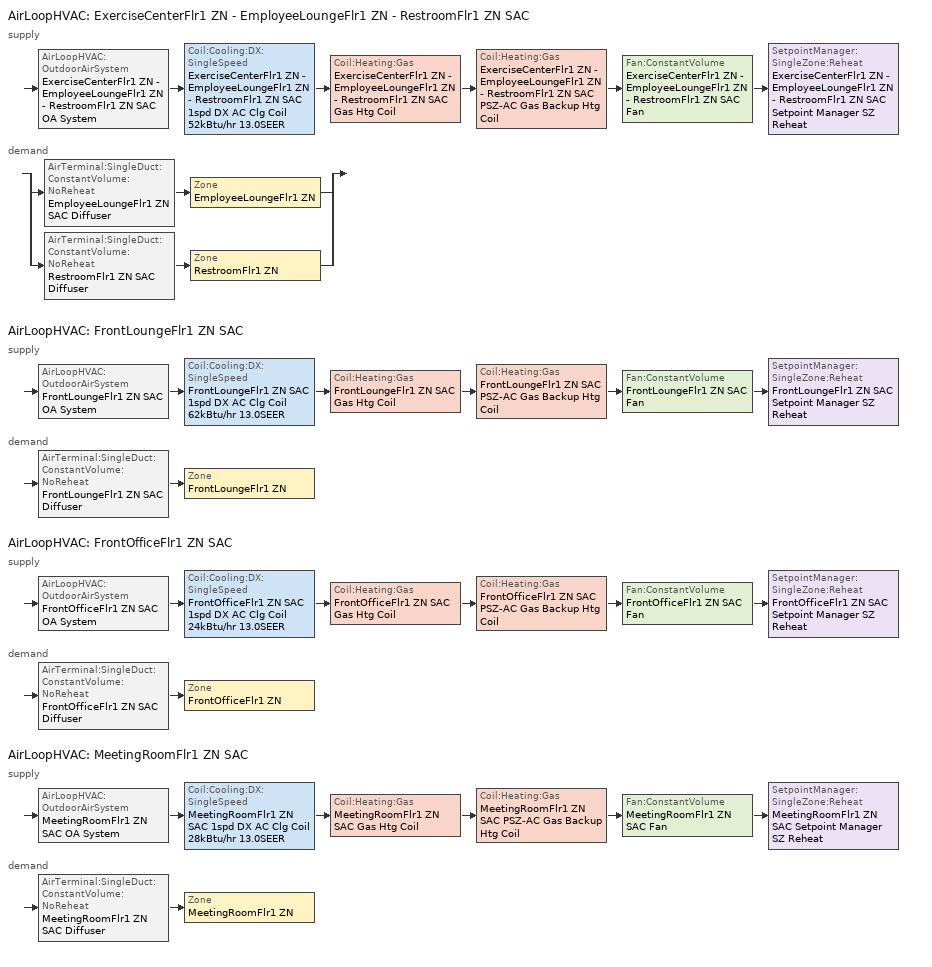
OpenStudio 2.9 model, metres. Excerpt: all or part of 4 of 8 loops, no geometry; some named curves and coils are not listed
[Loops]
AirLoopHVAC 'ExerciseCenterFlr1 ZN - EmployeeLoungeFlr1 ZN - RestroomFlr1 ZN SAC'
 supply: AirLoopHVAC:OutdoorAirSystem 'ExerciseCenterFlr1 ZN - EmployeeLoungeFlr1 ZN - RestroomFlr1 ZN SAC OA System' > Coil:Cooling:DX:SingleSpeed 'ExerciseCenterFlr1 ZN - EmployeeLoungeFlr1 ZN - RestroomFlr1 ZN SAC 1spd DX AC Clg Coil 52kBtu/hr 13.0SEER' > Coil:Heating:Gas 'ExerciseCenterFlr1 ZN - EmployeeLoungeFlr1 ZN - RestroomFlr1 ZN SAC Gas Htg Coil' > Coil:Heating:Gas 'ExerciseCenterFlr1 ZN - EmployeeLoungeFlr1 ZN - RestroomFlr1 ZN SAC PSZ-AC Gas Backup Htg Coil' > Fan:ConstantVolume 'ExerciseCenterFlr1 ZN - EmployeeLoungeFlr1 ZN - RestroomFlr1 ZN SAC Fan' > SetpointManager:SingleZone:Reheat 'ExerciseCenterFlr1 ZN - EmployeeLoungeFlr1 ZN - RestroomFlr1 ZN SAC Setpoint Manager SZ Reheat'
 demand: split
  | AirTerminal:SingleDuct:ConstantVolume:NoReheat 'EmployeeLoungeFlr1 ZN SAC Diffuser' > Zone 'EmployeeLoungeFlr1 ZN'
  | AirTerminal:SingleDuct:ConstantVolume:NoReheat 'RestroomFlr1 ZN SAC Diffuser' > Zone 'RestroomFlr1 ZN'
AirLoopHVAC 'FrontLoungeFlr1 ZN SAC'
 supply: AirLoopHVAC:OutdoorAirSystem 'FrontLoungeFlr1 ZN SAC OA System' > Coil:Cooling:DX:SingleSpeed 'FrontLoungeFlr1 ZN SAC 1spd DX AC Clg Coil 62kBtu/hr 13.0SEER' > Coil:Heating:Gas 'FrontLoungeFlr1 ZN SAC Gas Htg Coil' > Coil:Heating:Gas 'FrontLoungeFlr1 ZN SAC PSZ-AC Gas Backup Htg Coil' > Fan:ConstantVolume 'FrontLoungeFlr1 ZN SAC Fan' > SetpointManager:SingleZone:Reheat 'FrontLoungeFlr1 ZN SAC Setpoint Manager SZ Reheat'
 demand: AirTerminal:SingleDuct:ConstantVolume:NoReheat 'FrontLoungeFlr1 ZN SAC Diffuser' > Zone 'FrontLoungeFlr1 ZN'
AirLoopHVAC 'FrontOfficeFlr1 ZN SAC'
 supply: AirLoopHVAC:OutdoorAirSystem 'FrontOfficeFlr1 ZN SAC OA System' > Coil:Cooling:DX:SingleSpeed 'FrontOfficeFlr1 ZN SAC 1spd DX AC Clg Coil 24kBtu/hr 13.0SEER' > Coil:Heating:Gas 'FrontOfficeFlr1 ZN SAC Gas Htg Coil' > Coil:Heating:Gas 'FrontOfficeFlr1 ZN SAC PSZ-AC Gas Backup Htg Coil' > Fan:ConstantVolume 'FrontOfficeFlr1 ZN SAC Fan' > SetpointManager:SingleZone:Reheat 'FrontOfficeFlr1 ZN SAC Setpoint Manager SZ Reheat'
 demand: AirTerminal:SingleDuct:ConstantVolume:NoReheat 'FrontOfficeFlr1 ZN SAC Diffuser' > Zone 'FrontOfficeFlr1 ZN'
AirLoopHVAC 'MeetingRoomFlr1 ZN SAC'
 supply: AirLoopHVAC:OutdoorAirSystem 'MeetingRoomFlr1 ZN SAC OA System' > Coil:Cooling:DX:SingleSpeed 'MeetingRoomFlr1 ZN SAC 1spd DX AC Clg Coil 28kBtu/hr 13.0SEER' > Coil:Heating:Gas 'MeetingRoomFlr1 ZN SAC Gas Htg Coil' > Coil:Heating:Gas 'MeetingRoomFlr1 ZN SAC PSZ-AC Gas Backup Htg Coil' > Fan:ConstantVolume 'MeetingRoomFlr1 ZN SAC Fan' > SetpointManager:SingleZone:Reheat 'MeetingRoomFlr1 ZN SAC Setpoint Manager SZ Reheat'
 demand: AirTerminal:SingleDuct:ConstantVolume:NoReheat 'MeetingRoomFlr1 ZN SAC Diffuser' > Zone 'MeetingRoomFlr1 ZN'
[Sizing:Zone] Zone Cooling Design Supply Air Temperature Input Method=SupplyAirTemperature; Zone Cooling Design Supply Air Temperature {C}=12.7778; Zone Cooling Design Supply Air Temperature Difference {deltaC}=11.11; Zone Heating Design Supply Air Temperature Input Method=SupplyAirTemperature; Zone Heating Design Supply Air Temperature {C}=50; Zone Heating Design Supply Air Temperature Difference {deltaC}=11.11; Zone Cooling Design Supply Air Humidity Ratio {kg-H2O/kg-air}=0.008; Zone Heating Design Supply Air Humidity Ratio {kg-H2O/kg-air}=0.008; Cooling Design Air Flow Method=DesignDay; Heating Design Air Flow Method=DesignDay; Account for Dedicated Outdoor Air System=No; Dedicated Outdoor Air System Control Strategy=NeutralSupplyAir; Dedicated Outdoor Air Low Setpoint Temperature for Design {C}=autosize; Dedicated Outdoor Air High Setpoint Temperature for Design {C}=autosize
EmployeeLoungeFlr1 ZN; FrontLoungeFlr1 ZN; FrontOfficeFlr1 ZN; MeetingRoomFlr1 ZN; RestroomFlr1 ZN
[Zone equipment]
EmployeeLoungeFlr1 ZN: EmployeeLoungeFlr1 ZN SAC Diffuser
FrontLoungeFlr1 ZN: FrontLoungeFlr1 ZN SAC Diffuser
FrontOfficeFlr1 ZN: FrontOfficeFlr1 ZN SAC Diffuser
MeetingRoomFlr1 ZN: MeetingRoomFlr1 ZN SAC Diffuser
RestroomFlr1 ZN: RestroomFlr1 ZN SAC Diffuser
[Fan:ConstantVolume] Availability Schedule=Always On Discrete; Fan Total Efficiency=0.55575; Pressure Rise {Pa}=622.722; Maximum Flow Rate {m3/s}=AutoSize; Motor Efficiency=0.855; Motor In Airstream Fraction=1
ExerciseCenterFlr1 ZN - EmployeeLoungeFlr1 ZN - RestroomFlr1 ZN SAC Fan; FrontLoungeFlr1 ZN SAC Fan; FrontOfficeFlr1 ZN SAC Fan; MeetingRoomFlr1 ZN SAC Fan
[Coil:Cooling:DX:SingleSpeed] Rated Sensible Heat Ratio=autosize; Rated Evaporator Fan Power Per Volume Flow Rate {W/(m3/s)}=773.3; Condenser Type=AirCooled; Evaporative Condenser Effectiveness=0; Evaporative Condenser Air Flow Rate {m3/s}=Autosize; Evaporative Condenser Pump Rated Power Consumption {W}=Autosize; Crankcase Heater Capacity {W}=0; Maximum Outdoor Dry-Bulb Temperature for Crankcase Heater Operation {C}=0; Basin Heater Capacity {W/K}=0; Basin Heater Setpoint Temperature {C}=10
Name | Availability Schedule | Rated Total Cooling Capacity {W} | Rated COP {W/W} | Rated Air Flow Rate {m3/s} | Total Cooling Capacity Function of Temperature Curve | Total Cooling Capacity Function of Flow Fraction Curve | Energy Input Ratio Function of Temperature Curve | Energy Input Ratio Function of Flow Fraction Curve | Part Load Fraction Correlation Curve
GuestRoom214 ZN PTAC 1spd DX AC Clg Coil 11kBtu/hr 10.6EER | Always On Discrete | autosize | 3.666 | autosize | PSZ-Fine Storage DX Coil Cap-FT | DX Coil Cap-FF | PSZ-AC DX Coil EIR-FT | Split DX Coil EIR-FF | HPACCOOLPLFFPLR
GuestRoom215_218 ZN PTAC 1spd DX AC Clg Coil 47kBtu/hr 9.3EER; GuestRoom219 ZN PTAC 1spd DX AC Clg Coil 42kBtu/hr 9.3EER; GuestRoom220_223 ZN PTAC 1spd DX AC Clg Coil 35kBtu/hr 9.3EER; GuestRoom309_312 ZN PTAC 1spd DX AC Clg Coil 32kBtu/hr 9.3EER; GuestRoom315_318 ZN PTAC 1spd DX AC Clg Coil 40kBtu/hr 9.3EER; GuestRoom320_323 ZN PTAC 1spd DX AC Clg Coil 33kBtu/hr 9.3EER; GuestRoom402_405 ZN PTAC 1spd DX AC Clg Coil 15kBtu/hr 9.3EER; GuestRoom409_412 ZN PTAC 1spd DX AC Clg Coil 39kBtu/hr 9.3EER; GuestRoom415_418 ZN PTAC 1spd DX AC Clg Coil 42kBtu/hr 9.3EER; GuestRoom420_423 ZN PTAC 1spd DX AC Clg Coil 41kBtu/hr 9.3EER; CorridorFlr2 ZN PTAC 1spd DX AC Clg Coil 18kBtu/hr 9.3EER; CorridorFlr4 ZN PTAC 1spd DX AC Clg Coil 16kBtu/hr 9.3EER | Always On Discrete | autosize | 3.23281 | autosize | PSZ-Fine Storage DX Coil Cap-FT | DX Coil Cap-FF | PSZ-AC DX Coil EIR-FT | Split DX Coil EIR-FF | HPACCOOLPLFFPLR
GuestRoom224 ZN PTAC 1spd DX AC Clg Coil 10kBtu/hr 10.7EER | Always On Discrete | autosize | 3.69083 | autosize | PSZ-Fine Storage DX Coil Cap-FT | DX Coil Cap-FF | PSZ-AC DX Coil EIR-FT | Split DX Coil EIR-FF | HPACCOOLPLFFPLR
GuestRoom301 ZN PTAC 1spd DX AC Clg Coil 4kBtu/hr 11.7EER; GuestRoom313 ZN PTAC 1spd DX AC Clg Coil 3kBtu/hr 11.7EER; GuestRoom319 ZN PTAC 1spd DX AC Clg Coil 5kBtu/hr 11.7EER; GuestRoom324 ZN PTAC 1spd DX AC Clg Coil 4kBtu/hr 11.7EER; GuestRoom413 ZN PTAC 1spd DX AC Clg Coil 5kBtu/hr 11.7EER; GuestRoom414 ZN PTAC 1spd DX AC Clg Coil 5kBtu/hr 11.7EER | Always On Discrete | autosize | 4.0319 | autosize | PSZ-Fine Storage DX Coil Cap-FT | DX Coil Cap-FF | PSZ-AC DX Coil EIR-FT | Split DX Coil EIR-FF | HPACCOOLPLFFPLR
GuestRoom302_305 ZN PTAC 1spd DX AC Clg Coil 10kBtu/hr 10.8EER | Always On Discrete | autosize | 3.73756 | autosize | PSZ-Fine Storage DX Coil Cap-FT | DX Coil Cap-FF | PSZ-AC DX Coil EIR-FT | Split DX Coil EIR-FF | HPACCOOLPLFFPLR
GuestRoom306_308 ZN PTAC 1spd DX AC Clg Coil 9kBtu/hr 11.2EER | Always On Discrete | autosize | 3.87765 | autosize | PSZ-Fine Storage DX Coil Cap-FT | DX Coil Cap-FF | PSZ-AC DX Coil EIR-FT | Split DX Coil EIR-FF | HPACCOOLPLFFPLR
GuestRoom314 ZN PTAC 1spd DX AC Clg Coil 10kBtu/hr 10.8EER | Always On Discrete | autosize | 3.71883 | autosize | PSZ-Fine Storage DX Coil Cap-FT | DX Coil Cap-FF | PSZ-AC DX Coil EIR-FT | Split DX Coil EIR-FF | HPACCOOLPLFFPLR
GuestRoom401 ZN PTAC 1spd DX AC Clg Coil 13kBtu/hr 10.0EER | Always On Discrete | autosize | 3.48047 | autosize | PSZ-Fine Storage DX Coil Cap-FT | DX Coil Cap-FF | PSZ-AC DX Coil EIR-FT | Split DX Coil EIR-FF | HPACCOOLPLFFPLR
GuestRoom406_408 ZN PTAC 1spd DX AC Clg Coil 13kBtu/hr 9.9EER | Always On Discrete | autosize | 3.44115 | autosize | PSZ-Fine Storage DX Coil Cap-FT | DX Coil Cap-FF | PSZ-AC DX Coil EIR-FT | Split DX Coil EIR-FF | HPACCOOLPLFFPLR
GuestRoom419 ZN PTAC 1spd DX AC Clg Coil 12kBtu/hr 10.3EER | Always On Discrete | autosize | 3.55442 | autosize | PSZ-Fine Storage DX Coil Cap-FT | DX Coil Cap-FF | PSZ-AC DX Coil EIR-FT | Split DX Coil EIR-FF | HPACCOOLPLFFPLR
GuestRoom424 ZN PTAC 1spd DX AC Clg Coil 12kBtu/hr 10.2EER | Always On Discrete | autosize | 3.52446 | autosize | PSZ-Fine Storage DX Coil Cap-FT | DX Coil Cap-FF | PSZ-AC DX Coil EIR-FT | Split DX Coil EIR-FF | HPACCOOLPLFFPLR
CorridorFlr1 ZN PTAC 1spd DX AC Clg Coil 9kBtu/hr 11.1EER | Always On Discrete | Autosize | 3.832 | Autosize | PSZ-Fine Storage DX Coil Cap-FT | DX Coil Cap-FF | PSZ-AC DX Coil EIR-FT | Split DX Coil EIR-FF | HPACCOOLPLFFPLR
CorridorFlr3 ZN PTAC 1spd DX AC Clg Coil 12kBtu/hr 10.1EER | Always On Discrete | autosize | 3.51039 | autosize | PSZ-Fine Storage DX Coil Cap-FT | DX Coil Cap-FF | PSZ-AC DX Coil EIR-FT | Split DX Coil EIR-FF | HPACCOOLPLFFPLR
ExerciseCenterFlr1 ZN - EmployeeLoungeFlr1 ZN - RestroomFlr1 ZN SAC 1spd DX AC Clg Coil 52kBtu/hr 13.0SEER; FrontLoungeFlr1 ZN SAC 1spd DX AC Clg Coil 62kBtu/hr 13.0SEER; FrontOfficeFlr1 ZN SAC 1spd DX AC Clg Coil 24kBtu/hr 13.0SEER; MeetingRoomFlr1 ZN SAC 1spd DX AC Clg Coil 28kBtu/hr 13.0SEER | Always On Discrete | autosize | 3.91157 | autosize | PSZ-Fine Storage DX Coil Cap-FT | DX Coil Cap-FF | PSZ-AC DX Coil EIR-FT | Split DX Coil EIR-FF | HPACCOOLPLFFPLR
Elec PTAC 1 Spd DX Clg Coil 2; Elec PTAC 1 Spd DX Clg Coil 3; Elec PTAC 1 Spd DX Clg Coil 4; Elec PTAC 1 Spd DX Clg Coil 5; Elec PTAC 1 Spd DX Clg Coil 6; Elec PTAC 1 Spd DX Clg Coil 7; Elec PTAC 1 Spd DX Clg Coil 8; Elec PTAC 1 Spd DX Clg Coil 9; Elec PTAC 1 Spd DX Clg Coil 10 | Always On Discrete hvac_library | autosize | 3 | autosize | Curve Biquadratic 33 | Curve Quadratic 41 | Curve Biquadratic 34 | Curve Quadratic 42 | Curve Quadratic 43
[ZoneHVAC:PackagedTerminalAirConditioner] Availability Schedule=Always On Discrete; Supply Air Flow Rate During Cooling Operation {m3/s}=Autosize; Supply Air Flow Rate During Heating Operation {m3/s}=Autosize; Supply Air Flow Rate When No Cooling or Heating is Needed {m3/s}=Autosize; Outdoor Air Flow Rate During Cooling Operation {m3/s}=Autosize; Outdoor Air Flow Rate During Heating Operation {m3/s}=Autosize; Outdoor Air Flow Rate When No Cooling or Heating is Needed {m3/s}=Autosize; Fan Placement=DrawThrough; Supply Air Fan Operating Mode Schedule=Always On Discrete
Name | Supply Air Fan | Heating Coil | Cooling Coil
GuestRoom101 ZN PTAC | GuestRoom101 ZN PTAC Fan | GuestRoom101 ZN PTAC Electric Htg Coil | GuestRoom101 ZN PTAC 1spd DX AC Clg Coil 3kBtu/hr 11.7EER
GuestRoom102 ZN PTAC | GuestRoom102 ZN PTAC Fan | GuestRoom102 ZN PTAC Electric Htg Coil | GuestRoom102 ZN PTAC 1spd DX AC Clg Coil 2kBtu/hr 11.7EER
GuestRoom103 ZN PTAC | GuestRoom103 ZN PTAC Fan | GuestRoom103 ZN PTAC Electric Htg Coil | GuestRoom103 ZN PTAC 1spd DX AC Clg Coil 10kBtu/hr 10.9EER
GuestRoom104 ZN PTAC | GuestRoom104 ZN PTAC Fan | GuestRoom104 ZN PTAC Electric Htg Coil | GuestRoom104 ZN PTAC 1spd DX AC Clg Coil 10kBtu/hr 10.9EER
GuestRoom105 ZN PTAC | GuestRoom105 ZN PTAC Fan | GuestRoom105 ZN PTAC Electric Htg Coil | GuestRoom105 ZN PTAC 1spd DX AC Clg Coil 12kBtu/hr 10.1EER
GuestRoom201 ZN PTAC | GuestRoom201 ZN PTAC Fan | GuestRoom201 ZN PTAC Electric Htg Coil | GuestRoom201 ZN PTAC 1spd DX AC Clg Coil 5kBtu/hr 11.7EER
GuestRoom202_205 ZN PTAC | GuestRoom202_205 ZN PTAC Fan | GuestRoom202_205 ZN PTAC Electric Htg Coil | GuestRoom202_205 ZN PTAC 1spd DX AC Clg Coil 36kBtu/hr 9.3EER
GuestRoom206_208 ZN PTAC | GuestRoom206_208 ZN PTAC Fan | GuestRoom206_208 ZN PTAC Electric Htg Coil | GuestRoom206_208 ZN PTAC 1spd DX AC Clg Coil 29kBtu/hr 9.3EER
GuestRoom209_212 ZN PTAC | GuestRoom209_212 ZN PTAC Fan | GuestRoom209_212 ZN PTAC Electric Htg Coil | GuestRoom209_212 ZN PTAC 1spd DX AC Clg Coil 32kBtu/hr 9.3EER
[AirLoopHVAC] Design Supply Air Flow Rate {m3/s}=AutoSize
Name | Availability Schedule
ExerciseCenterFlr1 ZN - EmployeeLoungeFlr1 ZN - RestroomFlr1 ZN SAC; FrontLoungeFlr1 ZN SAC; FrontOfficeFlr1 ZN SAC | SmallHotel Split-AC Operation
MeetingRoomFlr1 ZN SAC | HotelSmall Off During Unoccupied Period
[Sizing:System] Type of Load to Size On=Sensible; Design Outdoor Air Flow Rate {m3/s}=Autosize; Central Heating Maximum System Air Flow Ratio=1; Preheat Design Temperature {C}=7.22222; Preheat Design Humidity Ratio {kg-H2O/kg-Air}=0.008; Precool Design Temperature {C}=12.7778; Precool Design Humidity Ratio {kg-H2O/kg-Air}=0.008; Central Cooling Design Supply Air Temperature {C}=12.7778; Central Heating Design Supply Air Temperature {C}=50; Sizing Option=NonCoincident; 100% Outdoor Air in Cooling=No; 100% Outdoor Air in Heating=No; Central Cooling Design Supply Air Humidity Ratio {kg-H2O/kg-Air}=0.0085; Central Heating Design Supply Air Humidity Ratio {kg-H2O/kg-Air}=0.008; Cooling Design Air Flow Method=DesignDay; Cooling Design Air Flow Rate {m3/s}=0; Heating Design Air Flow Method=DesignDay; Heating Design Air Flow Rate {m3/s}=0; System Outdoor Air Method=ZoneSum; Zone Maximum Outdoor Air Fraction=1; Cooling Supply Air Flow Rate Per Floor Area {m3/s-m2}=0.00996765; Cooling Fraction of Autosized Cooling Supply Air Flow Rate=1; Cooling Supply Air Flow Rate Per Unit Cooling Capacity {m3/s-W}=3.94755e-05; Heating Supply Air Flow Rate Per Floor Area {m3/s-m2}=0.00996765; Heating Fraction of Autosized Heating Supply Air Flow Rate=1; Heating Fraction of Autosized Cooling Supply Air Flow Rate=1; Heating Supply Air Flow Rate Per Unit Heating Capacity {m3/s-W}=3.15882e-05; Cooling Design Capacity Method=CoolingDesignCapacity; Cooling Design Capacity {W}=autosize; Cooling Design Capacity Per Floor Area {W/m2}=234.7; Fraction of Autosized Cooling Design Capacity=1; Heating Design Capacity Method=HeatingDesignCapacity; Heating Design Capacity {W}=autosize; Heating Design Capacity Per Floor Area {W/m2}=157; Fraction of Autosized Heating Design Capacity=1; Central Cooling Capacity Control Method=OnOff
ExerciseCenterFlr1 ZN - EmployeeLoungeFlr1 ZN - RestroomFlr1 ZN SAC; FrontLoungeFlr1 ZN SAC; FrontOfficeFlr1 ZN SAC; MeetingRoomFlr1 ZN SAC
[SetpointManager:SingleZone:Reheat] Minimum Supply Air Temperature {C}=12.7778; Maximum Supply Air Temperature {C}=50
Name | Control Zone | Setpoint Node or NodeList
ExerciseCenterFlr1 ZN - EmployeeLoungeFlr1 ZN - RestroomFlr1 ZN SAC Setpoint Manager SZ Reheat | EmployeeLoungeFlr1 ZN | ExerciseCenterFlr1 ZN - EmployeeLoungeFlr1 ZN - RestroomFlr1 ZN SAC Supply Outlet Node
FrontLoungeFlr1 ZN SAC Setpoint Manager SZ Reheat | FrontLoungeFlr1 ZN | FrontLoungeFlr1 ZN SAC Supply Outlet Node
FrontOfficeFlr1 ZN SAC Setpoint Manager SZ Reheat | FrontOfficeFlr1 ZN | FrontOfficeFlr1 ZN SAC Supply Outlet Node
MeetingRoomFlr1 ZN SAC Setpoint Manager SZ Reheat | MeetingRoomFlr1 ZN | MeetingRoomFlr1 ZN SAC Supply Outlet Node
[Coil:Heating:Gas] Availability Schedule=Always On Discrete; Gas Burner Efficiency=0.8; Nominal Capacity {W}=AutoSize; Parasitic Electric Load {W}=0; Parasitic Gas Load {W}=0
Name | Part Load Fraction Correlation Curve
ExerciseCenterFlr1 ZN - EmployeeLoungeFlr1 ZN - RestroomFlr1 ZN SAC PSZ-AC Gas Backup Htg Coil; FrontLoungeFlr1 ZN SAC PSZ-AC Gas Backup Htg Coil; FrontOfficeFlr1 ZN SAC PSZ-AC Gas Backup Htg Coil; MeetingRoomFlr1 ZN SAC PSZ-AC Gas Backup Htg Coil
ExerciseCenterFlr1 ZN - EmployeeLoungeFlr1 ZN - RestroomFlr1 ZN SAC Gas Htg Coil | Curve Cubic 1
FrontLoungeFlr1 ZN SAC Gas Htg Coil | Curve Cubic 2
FrontOfficeFlr1 ZN SAC Gas Htg Coil | Curve Cubic 3
MeetingRoomFlr1 ZN SAC Gas Htg Coil | Curve Cubic 4
[Controller:OutdoorAir] Minimum Outdoor Air Flow Rate {m3/s}=autosize; Maximum Outdoor Air Flow Rate {m3/s}=Autosize; Economizer Control Action Type=ModulateFlow; Lockout Type=NoLockout; Minimum Limit Type=FixedMinimum; High Humidity Control=No; Heat Recovery Bypass Control Type=BypassWhenWithinEconomizerLimits
Name | Economizer Control Type | Economizer Maximum Limit Dry-Bulb Temperature {C} | Economizer Maximum Limit Enthalpy {J/kg} | Minimum Outdoor Air Schedule | Maximum Fraction of Outdoor Air Schedule | Controller Mechanical Ventilation
ExerciseCenterFlr1 ZN - EmployeeLoungeFlr1 ZN - RestroomFlr1 ZN SAC OA System Controller | NoEconomizer | 28 | 64000 | Always On Discrete | HotelSmall SAC_Econ_MaxOAFrac_Sch | Controller Mechanical Ventilation 1
FrontLoungeFlr1 ZN SAC OA System Controller | DifferentialEnthalpy |  |  | SmallHotel Split-AC OA Damper | FrontLoungeFlr1ZNSACmaxOASch | Controller Mechanical Ventilation 2
FrontOfficeFlr1 ZN SAC OA System Controller | NoEconomizer | 28 | 64000 | Always On Discrete | FrontOfficeFlr1ZNSACmaxOASch | Controller Mechanical Ventilation 3
MeetingRoomFlr1 ZN SAC OA System Controller | NoEconomizer | 28 | 64000 | Always On Discrete | MeetingRoomFlr1ZNSACmaxOASch | Controller Mechanical Ventilation 4
[Controller:MechanicalVentilation] Availability Schedule=Always On Discrete; System Outdoor Air Method=ZoneSum
Controller Mechanical Ventilation 1; Controller Mechanical Ventilation 2; Controller Mechanical Ventilation 3; Controller Mechanical Ventilation 4
[AirLoopHVAC:OutdoorAirSystem]
Name | Controller
ExerciseCenterFlr1 ZN - EmployeeLoungeFlr1 ZN - RestroomFlr1 ZN SAC OA System | ExerciseCenterFlr1 ZN - EmployeeLoungeFlr1 ZN - RestroomFlr1 ZN SAC OA System Controller
FrontLoungeFlr1 ZN SAC OA System | FrontLoungeFlr1 ZN SAC OA System Controller
FrontOfficeFlr1 ZN SAC OA System | FrontOfficeFlr1 ZN SAC OA System Controller
MeetingRoomFlr1 ZN SAC OA System | MeetingRoomFlr1 ZN SAC OA System Controller
[AirTerminal:SingleDuct:ConstantVolume:NoReheat] Availability Schedule=Always On Discrete; Maximum Air Flow Rate {m3/s}=AutoSize
EmployeeLoungeFlr1 ZN SAC Diffuser; RestroomFlr1 ZN SAC Diffuser; FrontLoungeFlr1 ZN SAC Diffuser; FrontOfficeFlr1 ZN SAC Diffuser; MeetingRoomFlr1 ZN SAC Diffuser
[EnergyManagementSystem:Sensor] Output Variable or Output Meter=System Node Setpoint Temperature
Name | Output Variable or Output Meter Index Key
FrontLoungeFlr1ZNSACDATRqd | FrontLoungeFlr1 ZN SAC Supply Outlet Node
FrontOfficeFlr1ZNSACDATRqd | FrontOfficeFlr1 ZN SAC Supply Outlet Node
MeetingRoomFlr1ZNSACDATRqd | MeetingRoomFlr1 ZN SAC Supply Outlet Node
[EnergyManagementSystem:InternalVariable] Internal Data Type=Outdoor Air Controller Minimum Mass Flow Rate
Name | Internal Data Index Key
FrontLoungeFlr1ZNSACOADesignMass | FrontLoungeFlr1 ZN SAC OA System Controller
FrontOfficeFlr1ZNSACOADesignMass | FrontOfficeFlr1 ZN SAC OA System Controller
MeetingRoomFlr1ZNSACOADesignMass | MeetingRoomFlr1 ZN SAC OA System Controller
[Schedule:Ruleset]
Name | Default Day Schedule | Summer Design Day Schedule | Winter Design Day Schedule
SmallHotel Split-AC Operation | SmallHotel Split-AC Operation Default
SmallHotel Split-AC OA Damper | SmallHotel Split-AC OA Damper Default
HotelSmall Off During Unoccupied Period | HotelSmall Off During Unoccupied Period Default | HotelSmall Off During Unoccupied Period Summer Design Day | HotelSmall Off During Unoccupied Period Winter Design Day
HotelSmall SAC_Econ_MaxOAFrac_Sch | HotelSmall SAC_Econ_MaxOAFrac_Sch Default | HotelSmall SAC_Econ_MaxOAFrac_Sch Summer Design Day | HotelSmall SAC_Econ_MaxOAFrac_Sch Winter Design Day
FrontLoungeFlr1ZNSACmaxOASch | FrontLoungeFlr1ZNSACmaxOASchDefault
FrontOfficeFlr1ZNSACmaxOASch | FrontOfficeFlr1ZNSACmaxOASchDefault
MeetingRoomFlr1ZNSACmaxOASch | MeetingRoomFlr1ZNSACmaxOASchDefault
[Schedule:Day]
SmallHotel Split-AC Operation Default; SmallHotel Split-AC OA Damper Default: 24, 0, 1
HotelSmall Off During Unoccupied Period Default; HotelSmall Off During Unoccupied Period Winter Design Day; HotelSmall Off During Unoccupied Period Summer Design Day: 8, 0, 0, 18, 0, 1, 24, 0, 0
HotelSmall SAC_Econ_MaxOAFrac_Sch Default; HotelSmall SAC_Econ_MaxOAFrac_Sch Winter Design Day; HotelSmall SAC_Econ_MaxOAFrac_Sch Summer Design Day; FrontLoungeFlr1ZNSACmaxOASchDefault; FrontOfficeFlr1ZNSACmaxOASchDefault; MeetingRoomFlr1ZNSACmaxOASchDefault: 24, 0, 0.7
[Schedule:Constant]
Always On Discrete: Value=1
[Curve:Cubic] Coefficient1 Constant=0.8; Coefficient2 x=0.2; Coefficient3 x**2=0; Coefficient4 x**3=0; Minimum Value of x=0; Maximum Value of x=1
Curve Cubic 1; Curve Cubic 2; Curve Cubic 3; Curve Cubic 4
[Curve:Biquadratic] Minimum Value of x=12.77778; Maximum Value of x=23.88889; Minimum Value of y=23.88889; Maximum Value of y=46.11111
Name | Coefficient1 Constant | Coefficient2 x | Coefficient3 x**2 | Coefficient4 y | Coefficient5 y**2 | Coefficient6 x*y
PSZ-Fine Storage DX Coil Cap-FT | 0.942588 | 0.00954335 | 0.00068377 | -0.0110427 | 5.249e-06 | -9.72e-06
PSZ-AC DX Coil EIR-FT | 0.342414 | 0.034885 | -0.0006237 | 0.00497722 | 0.000437951 | -0.000728028
[Curve:Quadratic]
Name | Coefficient1 Constant | Coefficient2 x | Coefficient3 x**2 | Minimum Value of x | Maximum Value of x
DX Coil Cap-FF | 0.8 | 0.2 | 0 | 0.5 | 1.5
Split DX Coil EIR-FF | 1.1552 | -0.1808 | 0.0256 | 0.5 | 1.5
HPACCOOLPLFFPLR | 0.85 | 0.15 | 0 | 0 | 1
